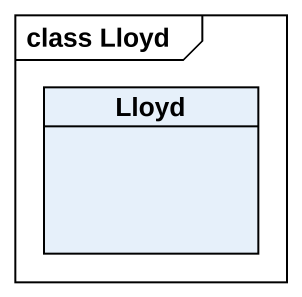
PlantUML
@startuml
mainframe class Lloyd
hide circle
hide empty members
class Lloyd
@enduml
